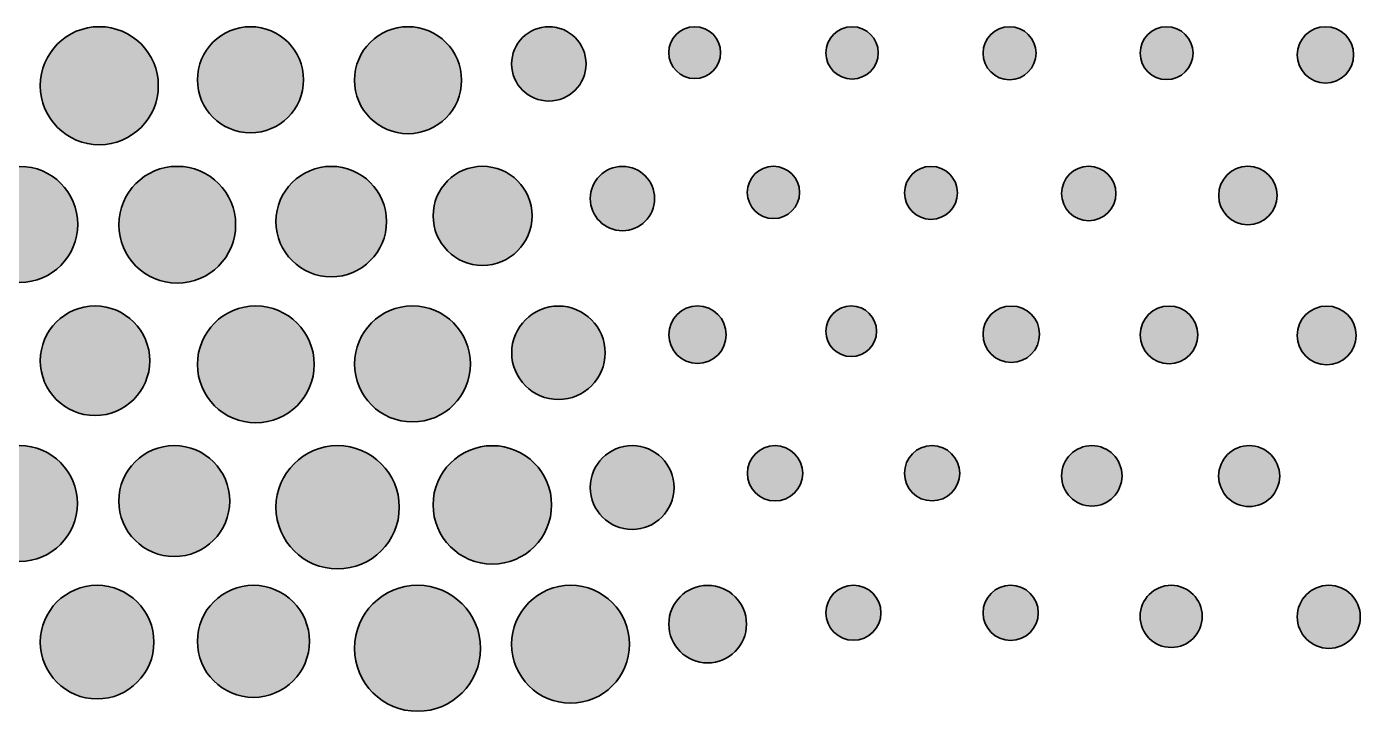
# Model space of a CAD drawing. Header units: inches. Extents: x 4.8 to 30.4, y 5.4 to 29.6.
# Drawn here: x 10.74 to 16.13, y 5.39 to 8.16 of the extents above; entities that cross this region are included whole.
import ezdxf

# ---------------------------------------------------------------- set-up
doc = ezdxf.new("R2010")
doc.units = ezdxf.units.IN
doc.header["$MEASUREMENT"] = 0
doc.layers.add('Layer 1', color=7, linetype='Continuous')

msp = doc.modelspace()

# ---------------------------------------------------------------- hatches: boundary and pattern name
at = {"layer": 'Layer 1'}
h = msp.add_hatch(color=7, dxfattribs=at)
h.dxf.hatch_style = 2
edge = h.paths.add_edge_path()
edge.add_spline(control_points=[(11.0347, 8.1579), (11.1664, 8.1579), (11.2732, 8.0511), (11.2732, 7.9194), (11.2732, 7.7876), (11.1664, 7.6808), (11.0347, 7.6808), (10.9029, 7.6808), (10.7961, 7.7876), (10.7961, 7.9194), (10.7961, 8.0511), (10.9029, 8.1579), (11.0347, 8.1579)], knot_values=[0, 0, 0, 0, 1, 1, 1, 2, 2, 2, 3, 3, 3, 4, 4, 4, 4], degree=3, periodic=1)
h = msp.add_hatch(color=7, dxfattribs=at)
h.dxf.hatch_style = 2
edge = h.paths.add_edge_path()
edge.add_spline(control_points=[(11.6457, 8.1578), (11.7641, 8.1578), (11.8602, 8.0618), (11.8602, 7.9434), (11.8602, 7.8249), (11.7641, 7.7289), (11.6457, 7.7289), (11.5272, 7.7289), (11.4312, 7.8249), (11.4312, 7.9434), (11.4312, 8.0618), (11.5272, 8.1578), (11.6457, 8.1578)], knot_values=[0, 0, 0, 0, 1, 1, 1, 2, 2, 2, 3, 3, 3, 4, 4, 4, 4], degree=3, periodic=1)
h = msp.add_hatch(color=7, dxfattribs=at)
h.dxf.hatch_style = 2
edge = h.paths.add_edge_path()
edge.add_spline(control_points=[(12.2824, 8.1579), (12.4019, 8.1579), (12.4988, 8.061), (12.4988, 7.9416), (12.4988, 7.8222), (12.4019, 7.7253), (12.2824, 7.7253), (12.163, 7.7253), (12.0661, 7.8222), (12.0661, 7.9416), (12.0661, 8.061), (12.163, 8.1579), (12.2824, 8.1579)], knot_values=[0, 0, 0, 0, 1, 1, 1, 2, 2, 2, 3, 3, 3, 4, 4, 4, 4], degree=3, periodic=1)
h = msp.add_hatch(color=7, dxfattribs=at)
h.dxf.hatch_style = 2
edge = h.paths.add_edge_path()
edge.add_spline(control_points=[(12.8515, 8.158), (12.9346, 8.158), (13.0019, 8.0907), (13.0019, 8.0076), (13.0019, 7.9245), (12.9346, 7.8572), (12.8515, 7.8572), (12.7684, 7.8572), (12.7011, 7.9245), (12.7011, 8.0076), (12.7011, 8.0907), (12.7684, 8.158), (12.8515, 8.158)], knot_values=[0, 0, 0, 0, 1, 1, 1, 2, 2, 2, 3, 3, 3, 4, 4, 4, 4], degree=3, periodic=1)
h = msp.add_hatch(color=7, dxfattribs=at)
h.dxf.hatch_style = 2
edge = h.paths.add_edge_path()
edge.add_spline(control_points=[(13.441, 8.158), (13.4989, 8.158), (13.5458, 8.111), (13.5458, 8.053), (13.5458, 7.9952), (13.4989, 7.9482), (13.441, 7.9482), (13.383, 7.9482), (13.3361, 7.9952), (13.3361, 8.053), (13.3361, 8.111), (13.383, 8.158), (13.441, 8.158)], knot_values=[0, 0, 0, 0, 1, 1, 1, 2, 2, 2, 3, 3, 3, 4, 4, 4, 4], degree=3, periodic=1)
h = msp.add_hatch(color=7, dxfattribs=at)
h.dxf.hatch_style = 2
edge = h.paths.add_edge_path()
edge.add_spline(control_points=[(14.077, 8.1578), (14.1354, 8.1578), (14.1828, 8.1104), (14.1828, 8.052), (14.1828, 7.9936), (14.1354, 7.9463), (14.077, 7.9463), (14.0186, 7.9463), (13.9713, 7.9936), (13.9713, 8.052), (13.9713, 8.1104), (14.0186, 8.1578), (14.077, 8.1578)], knot_values=[0, 0, 0, 0, 1, 1, 1, 2, 2, 2, 3, 3, 3, 4, 4, 4, 4], degree=3, periodic=1)
h = msp.add_hatch(color=7, dxfattribs=at)
h.dxf.hatch_style = 2
edge = h.paths.add_edge_path()
edge.add_spline(control_points=[(14.7134, 8.1578), (14.7726, 8.1578), (14.8206, 8.1098), (14.8206, 8.0506), (14.8206, 7.9914), (14.7726, 7.9434), (14.7134, 7.9434), (14.6542, 7.9434), (14.6063, 7.9914), (14.6063, 8.0506), (14.6063, 8.1098), (14.6542, 8.1578), (14.7134, 8.1578)], knot_values=[0, 0, 0, 0, 1, 1, 1, 2, 2, 2, 3, 3, 3, 4, 4, 4, 4], degree=3, periodic=1)
h = msp.add_hatch(color=7, dxfattribs=at)
h.dxf.hatch_style = 2
edge = h.paths.add_edge_path()
edge.add_spline(control_points=[(15.3481, 8.1578), (15.4071, 8.1578), (15.455, 8.11), (15.455, 8.051), (15.455, 7.9919), (15.4071, 7.944), (15.3481, 7.944), (15.289, 7.944), (15.2412, 7.9919), (15.2412, 8.051), (15.2412, 8.11), (15.289, 8.1578), (15.3481, 8.1578)], knot_values=[0, 0, 0, 0, 1, 1, 1, 2, 2, 2, 3, 3, 3, 4, 4, 4, 4], degree=3, periodic=1)
h = msp.add_hatch(color=7, dxfattribs=at)
h.dxf.hatch_style = 2
edge = h.paths.add_edge_path()
edge.add_spline(control_points=[(15.9901, 8.1578), (16.0531, 8.1578), (16.1041, 8.1069), (16.1041, 8.0439), (16.1041, 7.981), (16.0531, 7.9299), (15.9901, 7.9299), (15.9272, 7.9299), (15.8762, 7.981), (15.8762, 8.0439), (15.8762, 8.1069), (15.9272, 8.1578), (15.9901, 8.1578)], knot_values=[0, 0, 0, 0, 1, 1, 1, 2, 2, 2, 3, 3, 3, 4, 4, 4, 4], degree=3, periodic=1)
h = msp.add_hatch(color=7, dxfattribs=at)
h.dxf.hatch_style = 2
edge = h.paths.add_edge_path()
edge.add_spline(control_points=[(10.7133, 7.5933), (10.8428, 7.5933), (10.9478, 7.4883), (10.9478, 7.3588), (10.9478, 7.2293), (10.8428, 7.1243), (10.7133, 7.1243), (10.5837, 7.1243), (10.4787, 7.2293), (10.4787, 7.3588), (10.4787, 7.4883), (10.5837, 7.5933), (10.7133, 7.5933)], knot_values=[0, 0, 0, 0, 1, 1, 1, 2, 2, 2, 3, 3, 3, 4, 4, 4, 4], degree=3, periodic=1)
h = msp.add_hatch(color=7, dxfattribs=at)
h.dxf.hatch_style = 2
edge = h.paths.add_edge_path()
edge.add_spline(control_points=[(11.3497, 7.5934), (11.48, 7.5934), (11.5857, 7.4877), (11.5857, 7.3574), (11.5857, 7.2271), (11.48, 7.1214), (11.3497, 7.1214), (11.2193, 7.1214), (11.1137, 7.2271), (11.1137, 7.3574), (11.1137, 7.4877), (11.2193, 7.5934), (11.3497, 7.5934)], knot_values=[0, 0, 0, 0, 1, 1, 1, 2, 2, 2, 3, 3, 3, 4, 4, 4, 4], degree=3, periodic=1)
h = msp.add_hatch(color=7, dxfattribs=at)
h.dxf.hatch_style = 2
edge = h.paths.add_edge_path()
edge.add_spline(control_points=[(11.972, 7.5934), (12.0953, 7.5934), (12.1953, 7.4934), (12.1953, 7.3701), (12.1953, 7.2468), (12.0953, 7.1468), (11.972, 7.1468), (11.8487, 7.1468), (11.7487, 7.2468), (11.7487, 7.3701), (11.7487, 7.4934), (11.8487, 7.5934), (11.972, 7.5934)], knot_values=[0, 0, 0, 0, 1, 1, 1, 2, 2, 2, 3, 3, 3, 4, 4, 4, 4], degree=3, periodic=1)
h = msp.add_hatch(color=7, dxfattribs=at)
h.dxf.hatch_style = 2
edge = h.paths.add_edge_path()
edge.add_spline(control_points=[(12.5837, 7.5935), (12.6942, 7.5935), (12.7838, 7.5039), (12.7838, 7.3934), (12.7838, 7.2829), (12.6942, 7.1933), (12.5837, 7.1933), (12.4732, 7.1933), (12.3836, 7.2829), (12.3836, 7.3934), (12.3836, 7.5039), (12.4732, 7.5935), (12.5837, 7.5935)], knot_values=[0, 0, 0, 0, 1, 1, 1, 2, 2, 2, 3, 3, 3, 4, 4, 4, 4], degree=3, periodic=1)
h = msp.add_hatch(color=7, dxfattribs=at)
h.dxf.hatch_style = 2
edge = h.paths.add_edge_path()
edge.add_spline(control_points=[(13.1489, 7.5933), (13.2207, 7.5933), (13.279, 7.5351), (13.279, 7.4632), (13.279, 7.3914), (13.2207, 7.3331), (13.1489, 7.3331), (13.077, 7.3331), (13.0188, 7.3914), (13.0188, 7.4632), (13.0188, 7.5351), (13.077, 7.5933), (13.1489, 7.5933)], knot_values=[0, 0, 0, 0, 1, 1, 1, 2, 2, 2, 3, 3, 3, 4, 4, 4, 4], degree=3, periodic=1)
h = msp.add_hatch(color=7, dxfattribs=at)
h.dxf.hatch_style = 2
edge = h.paths.add_edge_path()
edge.add_spline(control_points=[(13.7592, 7.5935), (13.8175, 7.5935), (13.8648, 7.5462), (13.8648, 7.4879), (13.8648, 7.4296), (13.8175, 7.3824), (13.7592, 7.3824), (13.7009, 7.3824), (13.6536, 7.4296), (13.6536, 7.4879), (13.6536, 7.5462), (13.7009, 7.5935), (13.7592, 7.5935)], knot_values=[0, 0, 0, 0, 1, 1, 1, 2, 2, 2, 3, 3, 3, 4, 4, 4, 4], degree=3, periodic=1)
h = msp.add_hatch(color=7, dxfattribs=at)
h.dxf.hatch_style = 2
edge = h.paths.add_edge_path()
edge.add_spline(control_points=[(14.3959, 7.5933), (14.4551, 7.5933), (14.5031, 7.5454), (14.5031, 7.4862), (14.5031, 7.4269), (14.4551, 7.379), (14.3959, 7.379), (14.3367, 7.379), (14.2888, 7.4269), (14.2888, 7.4862), (14.2888, 7.5454), (14.3367, 7.5933), (14.3959, 7.5933)], knot_values=[0, 0, 0, 0, 1, 1, 1, 2, 2, 2, 3, 3, 3, 4, 4, 4, 4], degree=3, periodic=1)
h = msp.add_hatch(color=7, dxfattribs=at)
h.dxf.hatch_style = 2
edge = h.paths.add_edge_path()
edge.add_spline(control_points=[(15.0334, 7.5935), (15.0941, 7.5935), (15.1433, 7.5443), (15.1433, 7.4837), (15.1433, 7.423), (15.0941, 7.3738), (15.0334, 7.3738), (14.9727, 7.3738), (14.9235, 7.423), (14.9235, 7.4837), (14.9235, 7.5443), (14.9727, 7.5935), (15.0334, 7.5935)], knot_values=[0, 0, 0, 0, 1, 1, 1, 2, 2, 2, 3, 3, 3, 4, 4, 4, 4], degree=3, periodic=1)
h = msp.add_hatch(color=7, dxfattribs=at)
h.dxf.hatch_style = 2
edge = h.paths.add_edge_path()
edge.add_spline(control_points=[(15.6765, 7.5935), (15.7417, 7.5935), (15.7945, 7.5407), (15.7945, 7.4756), (15.7945, 7.4104), (15.7417, 7.3576), (15.6765, 7.3576), (15.6114, 7.3576), (15.5586, 7.4104), (15.5586, 7.4756), (15.5586, 7.5407), (15.6114, 7.5935), (15.6765, 7.5935)], knot_values=[0, 0, 0, 0, 1, 1, 1, 2, 2, 2, 3, 3, 3, 4, 4, 4, 4], degree=3, periodic=1)
h = msp.add_hatch(color=7, dxfattribs=at)
h.dxf.hatch_style = 2
edge = h.paths.add_edge_path()
edge.add_spline(control_points=[(11.0174, 7.029), (11.1396, 7.029), (11.2387, 6.9299), (11.2387, 6.8078), (11.2387, 6.6856), (11.1396, 6.5865), (11.0174, 6.5865), (10.8952, 6.5865), (10.7961, 6.6856), (10.7961, 6.8078), (10.7961, 6.9299), (10.8952, 7.029), (11.0174, 7.029)], knot_values=[0, 0, 0, 0, 1, 1, 1, 2, 2, 2, 3, 3, 3, 4, 4, 4, 4], degree=3, periodic=1)
h = msp.add_hatch(color=7, dxfattribs=at)
h.dxf.hatch_style = 2
edge = h.paths.add_edge_path()
edge.add_spline(control_points=[(11.6672, 7.029), (11.7976, 7.029), (11.9032, 6.9233), (11.9032, 6.793), (11.9032, 6.6626), (11.7976, 6.5569), (11.6672, 6.5569), (11.5368, 6.5569), (11.4312, 6.6626), (11.4312, 6.793), (11.4312, 6.9233), (11.5368, 7.029), (11.6672, 7.029)], knot_values=[0, 0, 0, 0, 1, 1, 1, 2, 2, 2, 3, 3, 3, 4, 4, 4, 4], degree=3, periodic=1)
h = msp.add_hatch(color=7, dxfattribs=at)
h.dxf.hatch_style = 2
edge = h.paths.add_edge_path()
edge.add_spline(control_points=[(12.3004, 7.029), (12.4299, 7.029), (12.5348, 6.9242), (12.5348, 6.7947), (12.5348, 6.6653), (12.4299, 6.5604), (12.3004, 6.5604), (12.171, 6.5604), (12.0661, 6.6653), (12.0661, 6.7947), (12.0661, 6.9242), (12.171, 7.029), (12.3004, 7.029)], knot_values=[0, 0, 0, 0, 1, 1, 1, 2, 2, 2, 3, 3, 3, 4, 4, 4, 4], degree=3, periodic=1)
h = msp.add_hatch(color=7, dxfattribs=at)
h.dxf.hatch_style = 2
edge = h.paths.add_edge_path()
edge.add_spline(control_points=[(12.8903, 7.0288), (12.9946, 7.0288), (13.0792, 6.9442), (13.0792, 6.8399), (13.0792, 6.7355), (12.9946, 6.651), (12.8903, 6.651), (12.7859, 6.651), (12.7013, 6.7355), (12.7013, 6.8399), (12.7013, 6.9442), (12.7859, 7.0288), (12.8903, 7.0288)], knot_values=[0, 0, 0, 0, 1, 1, 1, 2, 2, 2, 3, 3, 3, 4, 4, 4, 4], degree=3, periodic=1)
h = msp.add_hatch(color=7, dxfattribs=at)
h.dxf.hatch_style = 2
edge = h.paths.add_edge_path()
edge.add_spline(control_points=[(13.4523, 7.029), (13.5164, 7.029), (13.5684, 6.9771), (13.5684, 6.9129), (13.5684, 6.8487), (13.5164, 6.7968), (13.4523, 6.7968), (13.3881, 6.7968), (13.3361, 6.8487), (13.3361, 6.9129), (13.3361, 6.9771), (13.3881, 7.029), (13.4523, 7.029)], knot_values=[0, 0, 0, 0, 1, 1, 1, 2, 2, 2, 3, 3, 3, 4, 4, 4, 4], degree=3, periodic=1)
h = msp.add_hatch(color=7, dxfattribs=at)
h.dxf.hatch_style = 2
edge = h.paths.add_edge_path()
edge.add_spline(control_points=[(14.0735, 7.029), (14.13, 7.029), (14.1759, 6.9832), (14.1759, 6.9266), (14.1759, 6.8701), (14.13, 6.8243), (14.0735, 6.8243), (14.0169, 6.8243), (13.9711, 6.8701), (13.9711, 6.9266), (13.9711, 6.9832), (14.0169, 7.029), (14.0735, 7.029)], knot_values=[0, 0, 0, 0, 1, 1, 1, 2, 2, 2, 3, 3, 3, 4, 4, 4, 4], degree=3, periodic=1)
h = msp.add_hatch(color=7, dxfattribs=at)
h.dxf.hatch_style = 2
edge = h.paths.add_edge_path()
edge.add_spline(control_points=[(14.7205, 7.0289), (14.7836, 7.0289), (14.8347, 6.9778), (14.8347, 6.9147), (14.8347, 6.8516), (14.7836, 6.8004), (14.7205, 6.8004), (14.6574, 6.8004), (14.6063, 6.8516), (14.6063, 6.9147), (14.6063, 6.9778), (14.6574, 7.0289), (14.7205, 7.0289)], knot_values=[0, 0, 0, 0, 1, 1, 1, 2, 2, 2, 3, 3, 3, 4, 4, 4, 4], degree=3, periodic=1)
h = msp.add_hatch(color=7, dxfattribs=at)
h.dxf.hatch_style = 2
edge = h.paths.add_edge_path()
edge.add_spline(control_points=[(15.3579, 7.0289), (15.4224, 7.0289), (15.4746, 6.9767), (15.4746, 6.9122), (15.4746, 6.8477), (15.4224, 6.7955), (15.3579, 6.7955), (15.2935, 6.7955), (15.2413, 6.8477), (15.2413, 6.9122), (15.2413, 6.9767), (15.2935, 7.0289), (15.3579, 7.0289)], knot_values=[0, 0, 0, 0, 1, 1, 1, 2, 2, 2, 3, 3, 3, 4, 4, 4, 4], degree=3, periodic=1)
h = msp.add_hatch(color=7, dxfattribs=at)
h.dxf.hatch_style = 2
edge = h.paths.add_edge_path()
edge.add_spline(control_points=[(15.9951, 7.0288), (16.0607, 7.0288), (16.1139, 6.9757), (16.1139, 6.9101), (16.1139, 6.8444), (16.0607, 6.7913), (15.9951, 6.7913), (15.9295, 6.7913), (15.8763, 6.8444), (15.8763, 6.9101), (15.8763, 6.9757), (15.9295, 7.0288), (15.9951, 7.0288)], knot_values=[0, 0, 0, 0, 1, 1, 1, 2, 2, 2, 3, 3, 3, 4, 4, 4, 4], degree=3, periodic=1)
h = msp.add_hatch(color=7, dxfattribs=at)
h.dxf.hatch_style = 2
edge = h.paths.add_edge_path()
edge.add_spline(control_points=[(10.7126, 6.4645), (10.8418, 6.4645), (10.9465, 6.3598), (10.9465, 6.2306), (10.9465, 6.1015), (10.8418, 5.9967), (10.7126, 5.9967), (10.5834, 5.9967), (10.4787, 6.1015), (10.4787, 6.2306), (10.4787, 6.3598), (10.5834, 6.4645), (10.7126, 6.4645)], knot_values=[0, 0, 0, 0, 1, 1, 1, 2, 2, 2, 3, 3, 3, 4, 4, 4, 4], degree=3, periodic=1)
h = msp.add_hatch(color=7, dxfattribs=at)
h.dxf.hatch_style = 2
edge = h.paths.add_edge_path()
edge.add_spline(control_points=[(11.3377, 6.4647), (11.4615, 6.4647), (11.5619, 6.3643), (11.5619, 6.2405), (11.5619, 6.1167), (11.4615, 6.0163), (11.3377, 6.0163), (11.2139, 6.0163), (11.1135, 6.1167), (11.1135, 6.2405), (11.1135, 6.3643), (11.2139, 6.4647), (11.3377, 6.4647)], knot_values=[0, 0, 0, 0, 1, 1, 1, 2, 2, 2, 3, 3, 3, 4, 4, 4, 4], degree=3, periodic=1)
h = msp.add_hatch(color=7, dxfattribs=at)
h.dxf.hatch_style = 2
edge = h.paths.add_edge_path()
edge.add_spline(control_points=[(11.9978, 6.4647), (12.1354, 6.4647), (12.2469, 6.3531), (12.2469, 6.2154), (12.2469, 6.0778), (12.1354, 5.9663), (11.9978, 5.9663), (11.8601, 5.9663), (11.7486, 6.0778), (11.7486, 6.2154), (11.7486, 6.3531), (11.8601, 6.4647), (11.9978, 6.4647)], knot_values=[0, 0, 0, 0, 1, 1, 1, 2, 2, 2, 3, 3, 3, 4, 4, 4, 4], degree=3, periodic=1)
h = msp.add_hatch(color=7, dxfattribs=at)
h.dxf.hatch_style = 2
edge = h.paths.add_edge_path()
edge.add_spline(control_points=[(12.6232, 6.4644), (12.7554, 6.4644), (12.8626, 6.3572), (12.8626, 6.225), (12.8626, 6.0927), (12.7554, 5.9856), (12.6232, 5.9856), (12.491, 5.9856), (12.3838, 6.0927), (12.3838, 6.225), (12.3838, 6.3572), (12.491, 6.4644), (12.6232, 6.4644)], knot_values=[0, 0, 0, 0, 1, 1, 1, 2, 2, 2, 3, 3, 3, 4, 4, 4, 4], degree=3, periodic=1)
h = msp.add_hatch(color=7, dxfattribs=at)
h.dxf.hatch_style = 2
edge = h.paths.add_edge_path()
edge.add_spline(control_points=[(13.188, 6.4646), (13.2816, 6.4646), (13.3574, 6.3887), (13.3574, 6.2952), (13.3574, 6.2016), (13.2816, 6.1257), (13.188, 6.1257), (13.0944, 6.1257), (13.0186, 6.2016), (13.0186, 6.2952), (13.0186, 6.3887), (13.0944, 6.4646), (13.188, 6.4646)], knot_values=[0, 0, 0, 0, 1, 1, 1, 2, 2, 2, 3, 3, 3, 4, 4, 4, 4], degree=3, periodic=1)
h = msp.add_hatch(color=7, dxfattribs=at)
h.dxf.hatch_style = 2
edge = h.paths.add_edge_path()
edge.add_spline(control_points=[(13.7655, 6.4645), (13.8273, 6.4645), (13.8774, 6.4145), (13.8774, 6.3527), (13.8774, 6.2909), (13.8273, 6.2409), (13.7655, 6.2409), (13.7037, 6.2409), (13.6537, 6.2909), (13.6537, 6.3527), (13.6537, 6.4145), (13.7037, 6.4645), (13.7655, 6.4645)], knot_values=[0, 0, 0, 0, 1, 1, 1, 2, 2, 2, 3, 3, 3, 4, 4, 4, 4], degree=3, periodic=1)
h = msp.add_hatch(color=7, dxfattribs=at)
h.dxf.hatch_style = 2
edge = h.paths.add_edge_path()
edge.add_spline(control_points=[(14.4002, 6.4647), (14.4618, 6.4647), (14.5118, 6.4147), (14.5118, 6.353), (14.5118, 6.2914), (14.4618, 6.2414), (14.4002, 6.2414), (14.3385, 6.2414), (14.2886, 6.2914), (14.2886, 6.353), (14.2886, 6.4147), (14.3385, 6.4647), (14.4002, 6.4647)], knot_values=[0, 0, 0, 0, 1, 1, 1, 2, 2, 2, 3, 3, 3, 4, 4, 4, 4], degree=3, periodic=1)
h = msp.add_hatch(color=7, dxfattribs=at)
h.dxf.hatch_style = 2
edge = h.paths.add_edge_path()
edge.add_spline(control_points=[(15.0457, 6.4646), (15.1132, 6.4646), (15.1679, 6.4099), (15.1679, 6.3424), (15.1679, 6.275), (15.1132, 6.2203), (15.0457, 6.2203), (14.9783, 6.2203), (14.9236, 6.275), (14.9236, 6.3424), (14.9236, 6.4099), (14.9783, 6.4646), (15.0457, 6.4646)], knot_values=[0, 0, 0, 0, 1, 1, 1, 2, 2, 2, 3, 3, 3, 4, 4, 4, 4], degree=3, periodic=1)
h = msp.add_hatch(color=7, dxfattribs=at)
h.dxf.hatch_style = 2
edge = h.paths.add_edge_path()
edge.add_spline(control_points=[(15.6818, 6.4647), (15.7499, 6.4647), (15.8051, 6.4095), (15.8051, 6.3414), (15.8051, 6.2733), (15.7499, 6.2181), (15.6818, 6.2181), (15.6137, 6.2181), (15.5585, 6.2733), (15.5585, 6.3414), (15.5585, 6.4095), (15.6137, 6.4647), (15.6818, 6.4647)], knot_values=[0, 0, 0, 0, 1, 1, 1, 2, 2, 2, 3, 3, 3, 4, 4, 4, 4], degree=3, periodic=1)
h = msp.add_hatch(color=7, dxfattribs=at)
h.dxf.hatch_style = 2
edge = h.paths.add_edge_path()
edge.add_spline(control_points=[(11.0258, 5.9), (11.1527, 5.9), (11.2554, 5.7972), (11.2554, 5.6704), (11.2554, 5.5436), (11.1527, 5.4408), (11.0258, 5.4408), (10.899, 5.4408), (10.7963, 5.5436), (10.7963, 5.6704), (10.7963, 5.7972), (10.899, 5.9), (11.0258, 5.9)], knot_values=[0, 0, 0, 0, 1, 1, 1, 2, 2, 2, 3, 3, 3, 4, 4, 4, 4], degree=3, periodic=1)
h = msp.add_hatch(color=7, dxfattribs=at)
h.dxf.hatch_style = 2
edge = h.paths.add_edge_path()
edge.add_spline(control_points=[(11.6577, 5.9001), (11.7828, 5.9001), (11.8842, 5.7987), (11.8842, 5.6736), (11.8842, 5.5485), (11.7828, 5.447), (11.6577, 5.447), (11.5326, 5.447), (11.4312, 5.5485), (11.4312, 5.6736), (11.4312, 5.7987), (11.5326, 5.9001), (11.6577, 5.9001)], knot_values=[0, 0, 0, 0, 1, 1, 1, 2, 2, 2, 3, 3, 3, 4, 4, 4, 4], degree=3, periodic=1)
h = msp.add_hatch(color=7, dxfattribs=at)
h.dxf.hatch_style = 2
edge = h.paths.add_edge_path()
edge.add_spline(control_points=[(12.3209, 5.9001), (12.4616, 5.9001), (12.5756, 5.786), (12.5756, 5.6453), (12.5756, 5.5047), (12.4616, 5.3907), (12.3209, 5.3907), (12.1802, 5.3907), (12.0662, 5.5047), (12.0662, 5.6453), (12.0662, 5.786), (12.1802, 5.9001), (12.3209, 5.9001)], knot_values=[0, 0, 0, 0, 1, 1, 1, 2, 2, 2, 3, 3, 3, 4, 4, 4, 4], degree=3, periodic=1)
h = msp.add_hatch(color=7, dxfattribs=at)
h.dxf.hatch_style = 2
edge = h.paths.add_edge_path()
edge.add_spline(control_points=[(12.9393, 5.9002), (13.0709, 5.9002), (13.1775, 5.7935), (13.1775, 5.6619), (13.1775, 5.5303), (13.0709, 5.4237), (12.9393, 5.4237), (12.8077, 5.4237), (12.7011, 5.5303), (12.7011, 5.6619), (12.7011, 5.7935), (12.8077, 5.9002), (12.9393, 5.9002)], knot_values=[0, 0, 0, 0, 1, 1, 1, 2, 2, 2, 3, 3, 3, 4, 4, 4, 4], degree=3, periodic=1)
h = msp.add_hatch(color=7, dxfattribs=at)
h.dxf.hatch_style = 2
edge = h.paths.add_edge_path()
edge.add_spline(control_points=[(13.4932, 5.8999), (13.5798, 5.8999), (13.6501, 5.8297), (13.6501, 5.7431), (13.6501, 5.6564), (13.5798, 5.5862), (13.4932, 5.5862), (13.4065, 5.5862), (13.3363, 5.6564), (13.3363, 5.7431), (13.3363, 5.8297), (13.4065, 5.8999), (13.4932, 5.8999)], knot_values=[0, 0, 0, 0, 1, 1, 1, 2, 2, 2, 3, 3, 3, 4, 4, 4, 4], degree=3, periodic=1)
h = msp.add_hatch(color=7, dxfattribs=at)
h.dxf.hatch_style = 2
edge = h.paths.add_edge_path()
edge.add_spline(control_points=[(14.0823, 5.9002), (14.1437, 5.9002), (14.1935, 5.8504), (14.1935, 5.7889), (14.1935, 5.7275), (14.1437, 5.6777), (14.0823, 5.6777), (14.0209, 5.6777), (13.9711, 5.7275), (13.9711, 5.7889), (13.9711, 5.8504), (14.0209, 5.9002), (14.0823, 5.9002)], knot_values=[0, 0, 0, 0, 1, 1, 1, 2, 2, 2, 3, 3, 3, 4, 4, 4, 4], degree=3, periodic=1)
h = msp.add_hatch(color=7, dxfattribs=at)
h.dxf.hatch_style = 2
edge = h.paths.add_edge_path()
edge.add_spline(control_points=[(14.7177, 5.9002), (14.7793, 5.9002), (14.8293, 5.8503), (14.8293, 5.7886), (14.8293, 5.7269), (14.7793, 5.677), (14.7177, 5.677), (14.656, 5.677), (14.6061, 5.7269), (14.6061, 5.7886), (14.6061, 5.8503), (14.656, 5.9002), (14.7177, 5.9002)], knot_values=[0, 0, 0, 0, 1, 1, 1, 2, 2, 2, 3, 3, 3, 4, 4, 4, 4], degree=3, periodic=1)
h = msp.add_hatch(color=7, dxfattribs=at)
h.dxf.hatch_style = 2
edge = h.paths.add_edge_path()
edge.add_spline(control_points=[(15.3668, 5.9), (15.4361, 5.9), (15.4923, 5.8438), (15.4923, 5.7745), (15.4923, 5.7051), (15.4361, 5.6489), (15.3668, 5.6489), (15.2974, 5.6489), (15.2412, 5.7051), (15.2412, 5.7745), (15.2412, 5.8438), (15.2974, 5.9), (15.3668, 5.9)], knot_values=[0, 0, 0, 0, 1, 1, 1, 2, 2, 2, 3, 3, 3, 4, 4, 4, 4], degree=3, periodic=1)
h = msp.add_hatch(color=7, dxfattribs=at)
h.dxf.hatch_style = 2
edge = h.paths.add_edge_path()
edge.add_spline(control_points=[(16.0036, 5.9002), (16.0739, 5.9002), (16.131, 5.8431), (16.131, 5.7727), (16.131, 5.7023), (16.0739, 5.6453), (16.0036, 5.6453), (15.9331, 5.6453), (15.8761, 5.7023), (15.8761, 5.7727), (15.8761, 5.8431), (15.9331, 5.9002), (16.0036, 5.9002)], knot_values=[0, 0, 0, 0, 1, 1, 1, 2, 2, 2, 3, 3, 3, 4, 4, 4, 4], degree=3, periodic=1)

# ---------------------------------------------------------------- linework, layer by layer
at = {"layer": 'Layer 1', "color": 7, "lineweight": 35}
for points in [[(11.0347, 8.1579), (11.1664, 8.1579), (11.2732, 8.0511), (11.2732, 7.9194), (11.2732, 7.7876), (11.1664, 7.6808), (11.0347, 7.6808), (10.9029, 7.6808), (10.7961, 7.7876), (10.7961, 7.9194), (10.7961, 8.0511), (10.9029, 8.1579), (11.0347, 8.1579)], [(11.6457, 8.1578), (11.7641, 8.1578), (11.8602, 8.0618), (11.8602, 7.9434), (11.8602, 7.8249), (11.7641, 7.7289), (11.6457, 7.7289), (11.5272, 7.7289), (11.4312, 7.8249), (11.4312, 7.9434), (11.4312, 8.0618), (11.5272, 8.1578), (11.6457, 8.1578)], [(12.2824, 8.1579), (12.4019, 8.1579), (12.4988, 8.061), (12.4988, 7.9416), (12.4988, 7.8222), (12.4019, 7.7253), (12.2824, 7.7253), (12.163, 7.7253), (12.0661, 7.8222), (12.0661, 7.9416), (12.0661, 8.061), (12.163, 8.1579), (12.2824, 8.1579)], [(12.8515, 8.158), (12.9346, 8.158), (13.0019, 8.0907), (13.0019, 8.0076), (13.0019, 7.9245), (12.9346, 7.8572), (12.8515, 7.8572), (12.7684, 7.8572), (12.7011, 7.9245), (12.7011, 8.0076), (12.7011, 8.0907), (12.7684, 8.158), (12.8515, 8.158)], [(13.441, 8.158), (13.4989, 8.158), (13.5458, 8.111), (13.5458, 8.053), (13.5458, 7.9952), (13.4989, 7.9482), (13.441, 7.9482), (13.383, 7.9482), (13.3361, 7.9952), (13.3361, 8.053), (13.3361, 8.111), (13.383, 8.158), (13.441, 8.158)], [(14.077, 8.1578), (14.1354, 8.1578), (14.1828, 8.1104), (14.1828, 8.052), (14.1828, 7.9936), (14.1354, 7.9463), (14.077, 7.9463), (14.0186, 7.9463), (13.9713, 7.9936), (13.9713, 8.052), (13.9713, 8.1104), (14.0186, 8.1578), (14.077, 8.1578)], [(14.7134, 8.1578), (14.7726, 8.1578), (14.8206, 8.1098), (14.8206, 8.0506), (14.8206, 7.9914), (14.7726, 7.9434), (14.7134, 7.9434), (14.6542, 7.9434), (14.6063, 7.9914), (14.6063, 8.0506), (14.6063, 8.1098), (14.6542, 8.1578), (14.7134, 8.1578)], [(15.3481, 8.1578), (15.4071, 8.1578), (15.455, 8.11), (15.455, 8.051), (15.455, 7.9919), (15.4071, 7.944), (15.3481, 7.944), (15.289, 7.944), (15.2412, 7.9919), (15.2412, 8.051), (15.2412, 8.11), (15.289, 8.1578), (15.3481, 8.1578)], [(15.9901, 8.1578), (16.0531, 8.1578), (16.1041, 8.1069), (16.1041, 8.0439), (16.1041, 7.981), (16.0531, 7.9299), (15.9901, 7.9299), (15.9272, 7.9299), (15.8762, 7.981), (15.8762, 8.0439), (15.8762, 8.1069), (15.9272, 8.1578), (15.9901, 8.1578)], [(10.7133, 7.5933), (10.8428, 7.5933), (10.9478, 7.4883), (10.9478, 7.3588), (10.9478, 7.2293), (10.8428, 7.1243), (10.7133, 7.1243), (10.5837, 7.1243), (10.4787, 7.2293), (10.4787, 7.3588), (10.4787, 7.4883), (10.5837, 7.5933), (10.7133, 7.5933)], [(11.3497, 7.5934), (11.48, 7.5934), (11.5857, 7.4877), (11.5857, 7.3574), (11.5857, 7.2271), (11.48, 7.1214), (11.3497, 7.1214), (11.2193, 7.1214), (11.1137, 7.2271), (11.1137, 7.3574), (11.1137, 7.4877), (11.2193, 7.5934), (11.3497, 7.5934)], [(11.972, 7.5934), (12.0953, 7.5934), (12.1953, 7.4934), (12.1953, 7.3701), (12.1953, 7.2468), (12.0953, 7.1468), (11.972, 7.1468), (11.8487, 7.1468), (11.7487, 7.2468), (11.7487, 7.3701), (11.7487, 7.4934), (11.8487, 7.5934), (11.972, 7.5934)], [(12.5837, 7.5935), (12.6942, 7.5935), (12.7838, 7.5039), (12.7838, 7.3934), (12.7838, 7.2829), (12.6942, 7.1933), (12.5837, 7.1933), (12.4732, 7.1933), (12.3836, 7.2829), (12.3836, 7.3934), (12.3836, 7.5039), (12.4732, 7.5935), (12.5837, 7.5935)], [(13.1489, 7.5933), (13.2207, 7.5933), (13.279, 7.5351), (13.279, 7.4632), (13.279, 7.3914), (13.2207, 7.3331), (13.1489, 7.3331), (13.077, 7.3331), (13.0188, 7.3914), (13.0188, 7.4632), (13.0188, 7.5351), (13.077, 7.5933), (13.1489, 7.5933)], [(13.7592, 7.5935), (13.8175, 7.5935), (13.8648, 7.5462), (13.8648, 7.4879), (13.8648, 7.4296), (13.8175, 7.3824), (13.7592, 7.3824), (13.7009, 7.3824), (13.6536, 7.4296), (13.6536, 7.4879), (13.6536, 7.5462), (13.7009, 7.5935), (13.7592, 7.5935)], [(14.3959, 7.5933), (14.4551, 7.5933), (14.5031, 7.5454), (14.5031, 7.4862), (14.5031, 7.4269), (14.4551, 7.379), (14.3959, 7.379), (14.3367, 7.379), (14.2888, 7.4269), (14.2888, 7.4862), (14.2888, 7.5454), (14.3367, 7.5933), (14.3959, 7.5933)], [(15.0334, 7.5935), (15.0941, 7.5935), (15.1433, 7.5443), (15.1433, 7.4837), (15.1433, 7.423), (15.0941, 7.3738), (15.0334, 7.3738), (14.9727, 7.3738), (14.9235, 7.423), (14.9235, 7.4837), (14.9235, 7.5443), (14.9727, 7.5935), (15.0334, 7.5935)], [(15.6765, 7.5935), (15.7417, 7.5935), (15.7945, 7.5407), (15.7945, 7.4756), (15.7945, 7.4104), (15.7417, 7.3576), (15.6765, 7.3576), (15.6114, 7.3576), (15.5586, 7.4104), (15.5586, 7.4756), (15.5586, 7.5407), (15.6114, 7.5935), (15.6765, 7.5935)], [(11.0174, 7.029), (11.1396, 7.029), (11.2387, 6.9299), (11.2387, 6.8078), (11.2387, 6.6856), (11.1396, 6.5865), (11.0174, 6.5865), (10.8952, 6.5865), (10.7961, 6.6856), (10.7961, 6.8078), (10.7961, 6.9299), (10.8952, 7.029), (11.0174, 7.029)], [(11.6672, 7.029), (11.7976, 7.029), (11.9032, 6.9233), (11.9032, 6.793), (11.9032, 6.6626), (11.7976, 6.5569), (11.6672, 6.5569), (11.5368, 6.5569), (11.4312, 6.6626), (11.4312, 6.793), (11.4312, 6.9233), (11.5368, 7.029), (11.6672, 7.029)], [(12.3004, 7.029), (12.4299, 7.029), (12.5348, 6.9242), (12.5348, 6.7947), (12.5348, 6.6653), (12.4299, 6.5604), (12.3004, 6.5604), (12.171, 6.5604), (12.0661, 6.6653), (12.0661, 6.7947), (12.0661, 6.9242), (12.171, 7.029), (12.3004, 7.029)], [(12.8903, 7.0288), (12.9946, 7.0288), (13.0792, 6.9442), (13.0792, 6.8399), (13.0792, 6.7355), (12.9946, 6.651), (12.8903, 6.651), (12.7859, 6.651), (12.7013, 6.7355), (12.7013, 6.8399), (12.7013, 6.9442), (12.7859, 7.0288), (12.8903, 7.0288)], [(13.4523, 7.029), (13.5164, 7.029), (13.5684, 6.9771), (13.5684, 6.9129), (13.5684, 6.8487), (13.5164, 6.7968), (13.4523, 6.7968), (13.3881, 6.7968), (13.3361, 6.8487), (13.3361, 6.9129), (13.3361, 6.9771), (13.3881, 7.029), (13.4523, 7.029)], [(14.0735, 7.029), (14.13, 7.029), (14.1759, 6.9832), (14.1759, 6.9266), (14.1759, 6.8701), (14.13, 6.8243), (14.0735, 6.8243), (14.0169, 6.8243), (13.9711, 6.8701), (13.9711, 6.9266), (13.9711, 6.9832), (14.0169, 7.029), (14.0735, 7.029)], [(14.7205, 7.0289), (14.7836, 7.0289), (14.8347, 6.9778), (14.8347, 6.9147), (14.8347, 6.8516), (14.7836, 6.8004), (14.7205, 6.8004), (14.6574, 6.8004), (14.6063, 6.8516), (14.6063, 6.9147), (14.6063, 6.9778), (14.6574, 7.0289), (14.7205, 7.0289)], [(15.3579, 7.0289), (15.4224, 7.0289), (15.4746, 6.9767), (15.4746, 6.9122), (15.4746, 6.8477), (15.4224, 6.7955), (15.3579, 6.7955), (15.2935, 6.7955), (15.2413, 6.8477), (15.2413, 6.9122), (15.2413, 6.9767), (15.2935, 7.0289), (15.3579, 7.0289)], [(15.9951, 7.0288), (16.0607, 7.0288), (16.1139, 6.9757), (16.1139, 6.9101), (16.1139, 6.8444), (16.0607, 6.7913), (15.9951, 6.7913), (15.9295, 6.7913), (15.8763, 6.8444), (15.8763, 6.9101), (15.8763, 6.9757), (15.9295, 7.0288), (15.9951, 7.0288)], [(10.7126, 6.4645), (10.8418, 6.4645), (10.9465, 6.3598), (10.9465, 6.2306), (10.9465, 6.1015), (10.8418, 5.9967), (10.7126, 5.9967), (10.5834, 5.9967), (10.4787, 6.1015), (10.4787, 6.2306), (10.4787, 6.3598), (10.5834, 6.4645), (10.7126, 6.4645)], [(11.3377, 6.4647), (11.4615, 6.4647), (11.5619, 6.3643), (11.5619, 6.2405), (11.5619, 6.1167), (11.4615, 6.0163), (11.3377, 6.0163), (11.2139, 6.0163), (11.1135, 6.1167), (11.1135, 6.2405), (11.1135, 6.3643), (11.2139, 6.4647), (11.3377, 6.4647)], [(11.9978, 6.4647), (12.1354, 6.4647), (12.2469, 6.3531), (12.2469, 6.2154), (12.2469, 6.0778), (12.1354, 5.9663), (11.9978, 5.9663), (11.8601, 5.9663), (11.7486, 6.0778), (11.7486, 6.2154), (11.7486, 6.3531), (11.8601, 6.4647), (11.9978, 6.4647)], [(12.6232, 6.4644), (12.7554, 6.4644), (12.8626, 6.3572), (12.8626, 6.225), (12.8626, 6.0927), (12.7554, 5.9856), (12.6232, 5.9856), (12.491, 5.9856), (12.3838, 6.0927), (12.3838, 6.225), (12.3838, 6.3572), (12.491, 6.4644), (12.6232, 6.4644)], [(13.188, 6.4646), (13.2816, 6.4646), (13.3574, 6.3887), (13.3574, 6.2952), (13.3574, 6.2016), (13.2816, 6.1257), (13.188, 6.1257), (13.0944, 6.1257), (13.0186, 6.2016), (13.0186, 6.2952), (13.0186, 6.3887), (13.0944, 6.4646), (13.188, 6.4646)], [(13.7655, 6.4645), (13.8273, 6.4645), (13.8774, 6.4145), (13.8774, 6.3527), (13.8774, 6.2909), (13.8273, 6.2409), (13.7655, 6.2409), (13.7037, 6.2409), (13.6537, 6.2909), (13.6537, 6.3527), (13.6537, 6.4145), (13.7037, 6.4645), (13.7655, 6.4645)], [(14.4002, 6.4647), (14.4618, 6.4647), (14.5118, 6.4147), (14.5118, 6.353), (14.5118, 6.2914), (14.4618, 6.2414), (14.4002, 6.2414), (14.3385, 6.2414), (14.2886, 6.2914), (14.2886, 6.353), (14.2886, 6.4147), (14.3385, 6.4647), (14.4002, 6.4647)], [(15.0457, 6.4646), (15.1132, 6.4646), (15.1679, 6.4099), (15.1679, 6.3424), (15.1679, 6.275), (15.1132, 6.2203), (15.0457, 6.2203), (14.9783, 6.2203), (14.9236, 6.275), (14.9236, 6.3424), (14.9236, 6.4099), (14.9783, 6.4646), (15.0457, 6.4646)], [(15.6818, 6.4647), (15.7499, 6.4647), (15.8051, 6.4095), (15.8051, 6.3414), (15.8051, 6.2733), (15.7499, 6.2181), (15.6818, 6.2181), (15.6137, 6.2181), (15.5585, 6.2733), (15.5585, 6.3414), (15.5585, 6.4095), (15.6137, 6.4647), (15.6818, 6.4647)], [(11.0258, 5.9), (11.1527, 5.9), (11.2554, 5.7972), (11.2554, 5.6704), (11.2554, 5.5436), (11.1527, 5.4408), (11.0258, 5.4408), (10.899, 5.4408), (10.7963, 5.5436), (10.7963, 5.6704), (10.7963, 5.7972), (10.899, 5.9), (11.0258, 5.9)], [(11.6577, 5.9001), (11.7828, 5.9001), (11.8842, 5.7987), (11.8842, 5.6736), (11.8842, 5.5485), (11.7828, 5.447), (11.6577, 5.447), (11.5326, 5.447), (11.4312, 5.5485), (11.4312, 5.6736), (11.4312, 5.7987), (11.5326, 5.9001), (11.6577, 5.9001)], [(12.3209, 5.9001), (12.4616, 5.9001), (12.5756, 5.786), (12.5756, 5.6453), (12.5756, 5.5047), (12.4616, 5.3907), (12.3209, 5.3907), (12.1802, 5.3907), (12.0662, 5.5047), (12.0662, 5.6453), (12.0662, 5.786), (12.1802, 5.9001), (12.3209, 5.9001)], [(12.9393, 5.9002), (13.0709, 5.9002), (13.1775, 5.7935), (13.1775, 5.6619), (13.1775, 5.5303), (13.0709, 5.4237), (12.9393, 5.4237), (12.8077, 5.4237), (12.7011, 5.5303), (12.7011, 5.6619), (12.7011, 5.7935), (12.8077, 5.9002), (12.9393, 5.9002)], [(13.4932, 5.8999), (13.5798, 5.8999), (13.6501, 5.8297), (13.6501, 5.7431), (13.6501, 5.6564), (13.5798, 5.5862), (13.4932, 5.5862), (13.4065, 5.5862), (13.3363, 5.6564), (13.3363, 5.7431), (13.3363, 5.8297), (13.4065, 5.8999), (13.4932, 5.8999)], [(14.0823, 5.9002), (14.1437, 5.9002), (14.1935, 5.8504), (14.1935, 5.7889), (14.1935, 5.7275), (14.1437, 5.6777), (14.0823, 5.6777), (14.0209, 5.6777), (13.9711, 5.7275), (13.9711, 5.7889), (13.9711, 5.8504), (14.0209, 5.9002), (14.0823, 5.9002)], [(14.7177, 5.9002), (14.7793, 5.9002), (14.8293, 5.8503), (14.8293, 5.7886), (14.8293, 5.7269), (14.7793, 5.677), (14.7177, 5.677), (14.656, 5.677), (14.6061, 5.7269), (14.6061, 5.7886), (14.6061, 5.8503), (14.656, 5.9002), (14.7177, 5.9002)], [(15.3668, 5.9), (15.4361, 5.9), (15.4923, 5.8438), (15.4923, 5.7745), (15.4923, 5.7051), (15.4361, 5.6489), (15.3668, 5.6489), (15.2974, 5.6489), (15.2412, 5.7051), (15.2412, 5.7745), (15.2412, 5.8438), (15.2974, 5.9), (15.3668, 5.9)], [(16.0036, 5.9002), (16.0739, 5.9002), (16.131, 5.8431), (16.131, 5.7727), (16.131, 5.7023), (16.0739, 5.6453), (16.0036, 5.6453), (15.9331, 5.6453), (15.8761, 5.7023), (15.8761, 5.7727), (15.8761, 5.8431), (15.9331, 5.9002), (16.0036, 5.9002)]]:
    msp.add_open_spline(points, degree=3, knots=[0, 0, 0, 0, 1, 1, 1, 2, 2, 2, 3, 3, 3, 4, 4, 4, 4], dxfattribs=at)

doc.saveas('drawing.dxf')
